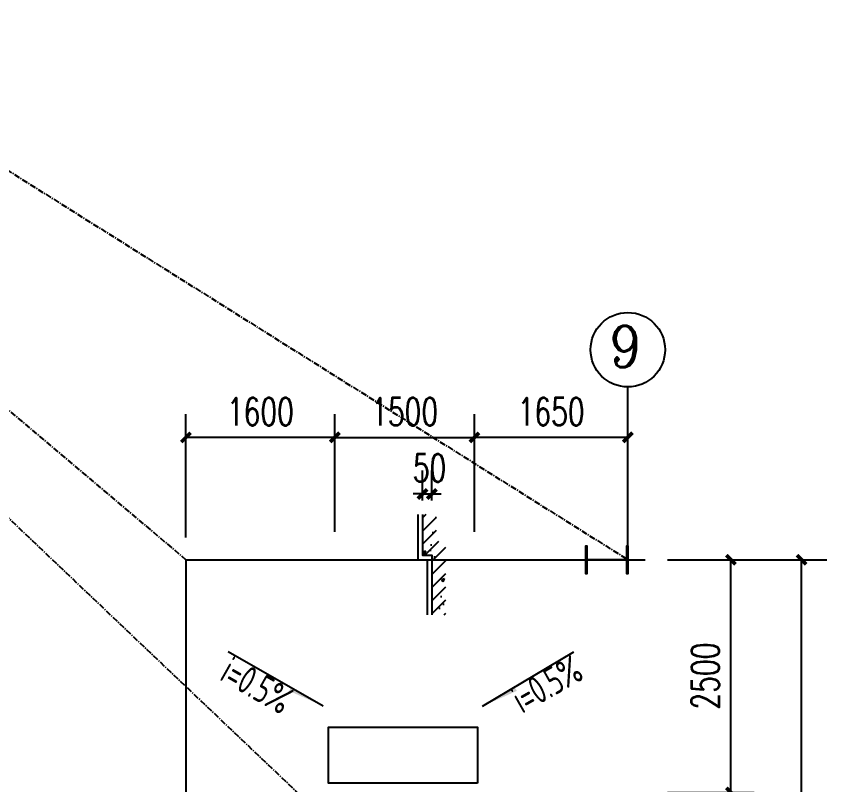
# Model space of a CAD drawing. Extents: x 180850 to 1400258, y 48356 to 327067.
# Drawn here: x 509647 to 527052, y 254363 to 270878 of the extents above; entities that cross this region are included whole.
import ezdxf
from ezdxf.enums import TextEntityAlignment as Align

# ---------------------------------------------------------------- set-up
doc = ezdxf.new("R2010")
doc.units = 0
doc.header["$LTSCALE"] = 1000
for name, pattern in [('0$0$CENTERX2', [4, 2.5, -0.5, 0.5, -0.5]), ('207', [0]), ('JX', [2, 1, 1])]:
    doc.linetypes.add(name, pattern=pattern)
for name, color, linetype in [('8', 3, 'Continuous'), ('AXIS', 3, 'Continuous'), ('AXIS_TEXT', 7, 'Continuous'), ('DOTE', 1, 'Continuous'), ('GZ', 50, 'Continuous'), ('LVTRY', 6, 'Continuous'), ('PUB_SYMB', 3, 'Continuous'), ('PUB_SYMB_TEXT', 7, 'Continuous'), ('WALL', 9, 'Continuous')]:
    doc.layers.add(name, color=color, linetype=linetype)
doc.styles.add('-GBCBIGGBENOR', font='GBENOR.shx', dxfattribs={"bigfont": 'GBCBIG.shx'})
doc.styles.add('_TCH_AXIS', font='COMPLEX', dxfattribs={"bigfont": 'GBCBIG'})
doc.styles.add('_TCH_DIM_T3', font='SIMPLEX', dxfattribs={"width": 0.705882, "bigfont": 'GBCBIG'})
doc.dimstyles.new('TCH-200-2', dxfattribs={"dimtxt": 595, "dimasz": 200, "dimexe": 500, "dimexo": 600, "dimgap": 252.5, "dimtad": 1, "dimdec": 0, "dimlfac": 0.5, "dimzin": 0, "dimdsep": 46, "dimtxsty": '_TCH_DIM_T3', "dimblk": 'ARCHTICK', "dimcen": 0.09, "dimclrd": 124, "dimclre": 124, "dimclrt": 7, "dimazin": 2, "dimtfac": 1, "dimtdec": 0, "dimtix": 1, "dimtmove": 2, "dimatfit": 3, "dimfxl": 1, "dimtolj": 1, "dimtzin": 0, "dimarcsym": 0})

# ---------------------------------------------------------------- blocks, each defined once
blk = doc.blocks.new('_arrow2')
blk.add_solid([(0, 0), (-1, 0), (-1, -0.1)])
blk = doc.blocks.new('_ArchTick')
at = {"color": 0, "linetype": 'ByBlock', "const_width": 0.4}
blk.add_lwpolyline([(-0.5, -0.5), (0.5, 0.5)], dxfattribs=at)
blk = doc.blocks.new('*D1463')
at = {"color": 124, "lineweight": -2, "transparency": 16777216}
for p, q in [((518383, 260473), (518383, 261113)), ((518583, 260473), (518583, 261113)), ((518383, 260613), (518183, 260613)), ((518383, 260613), (518583, 260613)), ((518583, 260613), (518783, 260613))]:
    blk.add_line(p, q, dxfattribs=at)
at = {"layer": 'Defpoints', "color": 0, "transparency": 16777216}
for p in [(518583, 260613), (518383, 259873), (518583, 259873)]:
    blk.add_point(p, dxfattribs=at)
at = {"color": 124, "lineweight": -2, "transparency": 16777216, "xscale": 200, "yscale": 200, "zscale": 200}
blk.add_blockref('_ArchTick', (518383, 260613), dxfattribs=at)
at = {"color": 124, "lineweight": -2, "transparency": 16777216, "xscale": 200, "yscale": 200, "zscale": 200, "rotation": 180}
blk.add_blockref('_ArchTick', (518583, 260613), dxfattribs=at)
at = {"color": 7, "transparency": 16777216, "insert": (518534, 261171), "char_height": 595, "attachment_point": 5, "style": '_TCH_DIM_T3'}
blk.add_mtext('\\A1;50', dxfattribs=at)
blk = doc.blocks.new('*D1469')
at = {"color": 124, "lineweight": -2, "transparency": 16777216}
for p, q in [((523647, 259199), (525513, 259199)), ((525013, 254199), (525013, 259199)), ((523647, 254199), (525513, 254199))]:
    blk.add_line(p, q, dxfattribs=at)
at = {"layer": 'Defpoints', "color": 0, "transparency": 16777216}
for p in [(523047, 259199), (525013, 259199), (523047, 254199)]:
    blk.add_point(p, dxfattribs=at)
at = {"color": 124, "lineweight": -2, "transparency": 16777216, "xscale": 200, "yscale": 200, "zscale": 200}
for p, rotation in [((525013, 259199), 90), ((525013, 254199), 270)]:
    blk.add_blockref('_ArchTick', p, dxfattribs=dict(at, rotation=rotation))
at = {"color": 7, "transparency": 16777216, "insert": (524463, 256699), "char_height": 595, "attachment_point": 5, "rotation": 90, "style": '_TCH_DIM_T3'}
blk.add_mtext('\\A1;2500', dxfattribs=at)
blk = doc.blocks.new('*D1470')
at = {"color": 124, "lineweight": -2, "transparency": 16777216}
for p, q in [((523647, 259199), (527032, 259199)), ((526532, 247199), (526532, 259199)), ((523647, 247199), (527032, 247199))]:
    blk.add_line(p, q, dxfattribs=at)
at = {"layer": 'Defpoints', "color": 0, "transparency": 16777216}
for p in [(523047, 259199), (526532, 259199), (523047, 247199)]:
    blk.add_point(p, dxfattribs=at)
at = {"color": 124, "lineweight": -2, "transparency": 16777216, "xscale": 200, "yscale": 200, "zscale": 200}
for p, rotation in [((526532, 259199), 90), ((526532, 247199), 270)]:
    blk.add_blockref('_ArchTick', p, dxfattribs=dict(at, rotation=rotation))
at = {"color": 7, "transparency": 16777216, "insert": (525982, 253199), "char_height": 595, "attachment_point": 5, "rotation": 90, "style": '_TCH_DIM_T3'}
blk.add_mtext('\\A1;6000', dxfattribs=at)
blk = doc.blocks.new('*D1472')
at = {"color": 124, "lineweight": -2, "transparency": 16777216}
for p, q in [((519497, 259799), (519497, 262328)), ((522797, 259739), (522797, 262328)), ((522797, 261828), (519497, 261828))]:
    blk.add_line(p, q, dxfattribs=at)
at = {"layer": 'Defpoints', "color": 0, "transparency": 16777216}
for p in [(519497, 261828), (519497, 259199), (522797, 259139)]:
    blk.add_point(p, dxfattribs=at)
at = {"color": 124, "lineweight": -2, "transparency": 16777216, "xscale": 200, "yscale": 200, "zscale": 200, "rotation": 180}
blk.add_blockref('_ArchTick', (519497, 261828), dxfattribs=at)
at = {"color": 124, "lineweight": -2, "transparency": 16777216, "xscale": 200, "yscale": 200, "zscale": 200}
blk.add_blockref('_ArchTick', (522797, 261828), dxfattribs=at)
at = {"color": 7, "transparency": 16777216, "insert": (521147, 262378), "char_height": 595, "attachment_point": 5, "style": '_TCH_DIM_T3'}
blk.add_mtext('\\A1;1650', dxfattribs=at)
blk = doc.blocks.new('*D1473')
at = {"color": 124, "lineweight": -2, "transparency": 16777216}
for p, q in [((516497, 259799), (516497, 262328)), ((519497, 259799), (519497, 262328)), ((516497, 261828), (519497, 261828))]:
    blk.add_line(p, q, dxfattribs=at)
at = {"layer": 'Defpoints', "color": 0, "transparency": 16777216}
for p in [(519497, 261828), (516497, 259199), (519497, 259199)]:
    blk.add_point(p, dxfattribs=at)
at = {"color": 124, "lineweight": -2, "transparency": 16777216, "xscale": 200, "yscale": 200, "zscale": 200, "rotation": 180}
blk.add_blockref('_ArchTick', (516497, 261828), dxfattribs=at)
at = {"color": 124, "lineweight": -2, "transparency": 16777216, "xscale": 200, "yscale": 200, "zscale": 200}
blk.add_blockref('_ArchTick', (519497, 261828), dxfattribs=at)
at = {"color": 7, "transparency": 16777216, "insert": (517997, 262378), "char_height": 595, "attachment_point": 5, "style": '_TCH_DIM_T3'}
blk.add_mtext('\\A1;1500', dxfattribs=at)
blk = doc.blocks.new('*D1474')
at = {"color": 124, "lineweight": -2, "transparency": 16777216}
for p, q in [((513297, 259674), (513297, 262328)), ((516497, 259799), (516497, 262328)), ((516497, 261828), (513297, 261828))]:
    blk.add_line(p, q, dxfattribs=at)
at = {"layer": 'Defpoints', "color": 0, "transparency": 16777216}
for p in [(513297, 261828), (516497, 259199), (513297, 259074)]:
    blk.add_point(p, dxfattribs=at)
at = {"color": 124, "lineweight": -2, "transparency": 16777216, "xscale": 200, "yscale": 200, "zscale": 200, "rotation": 180}
blk.add_blockref('_ArchTick', (513297, 261828), dxfattribs=at)
at = {"color": 124, "lineweight": -2, "transparency": 16777216, "xscale": 200, "yscale": 200, "zscale": 200}
blk.add_blockref('_ArchTick', (516497, 261828), dxfattribs=at)
at = {"color": 7, "transparency": 16777216, "insert": (514897, 262378), "char_height": 595, "attachment_point": 5, "style": '_TCH_DIM_T3'}
blk.add_mtext('\\A1;1600', dxfattribs=at)

msp = doc.modelspace()

# ---------------------------------------------------------------- hatches: boundary and pattern name
at = {"layer": '8', "linetype": 'JX'}
h = msp.add_hatch(dxfattribs=at)
h.set_pattern_fill('AN31C', color=256, scale=1000, angle=-0.873079, style=0)
h.set_pattern_definition([(45, (559366.5, 25592.52), (141.42136, -141.42136), []), (40, (559366.5, 25592.5), (-62.7521, 717.2602), [75, -825]), (95, (559366.5, 25592.5), (752.1921, -138.7513), [60, -660]), (349.5486, (559361.3, 25652.3), (689.4395, 578.5094), [63.7402, -701.1421]), (43.8158, (559566.5, 25592.5), (-165.519, 1067.241), [112.5, -1237.5]), (353.3644, (559552.7, 25681.5), (974.118, 934.6627), [95.6103, -1051.713]), (98.8158, (559566.5, 25592.5), (974.1186, 934.662), [90, -990]), (69, (559516.5, 25692.5), (-402.6189, 596.907), [75, -825]), (124, (559516.5, 25692.5), (725.15, 243.3153), [60, -660]), (18.5486, (559482.95, 25742.26), (322.5305, 840.2226), [63.7402, -701.1421]), (52.5, (559366.5, 25592.52), (332.89385, 12.15986), [0, -652, 0, -670, 0, -662.5]), (82.5, (559366.5, 25592.52), (394.4117, 263.06954), [0, -382, 0, -637, 0, -252.5]), (122.5, (559366.5, 25369.52), (-22.55487, 533.82244), [0, -250, 0, -780, 0, -1035]), (132.5, (559366.5, 25269.5), (100.105, 583.1862), [0, -325, 0, -518, 0, -735])])
h.paths.add_polyline_path([(518882.82, 258014.78), (518582.82, 258014.78), (518582.82, 259198.8), (518882.82, 259198.8)])
h.paths.add_polyline_path([(518382.82, 259438.8), (518382.82, 260175.42), (518682.82, 260175.42), (518682.82, 259598.8), (518882.82, 259598.8), (518882.82, 259438.8)])
h.paths.add_polyline_path([(518882.82, 259438.8), (518882.82, 259198.8), (518582.82, 259198.8), (518582.82, 259298.8), (518382.82, 259298.8), (518382.82, 259438.8)])

# ---------------------------------------------------------------- linework, layer by layer
for p, q in [((518282.82, 260170.96), (518282.82, 259198.8)), ((518282.82, 259198.8), (518482.82, 259198.8)), ((518482.82, 259198.8), (518482.82, 258014.78))]:
    msp.add_line(p, q, dxfattribs=at)
at = {"layer": 'AXIS'}
for p, q in [((522796.61, 259073.8), (522796.61, 262911.68)), ((524777.6, 259198.8), (527073.25, 259198.8))]:
    msp.add_line(p, q, dxfattribs=at)
msp.add_circle((522796.61, 263711.68), 800, dxfattribs=at)
at = {"layer": 'DOTE', "color": 8, "linetype": '0$0$CENTERX2', "ltscale": 0.05}
for p, q in [((499437.23, 270878.11), (513297.41, 259198.8)), ((504187.23, 270878.11), (522796.61, 259198.8)), ((504184.6, 265128.11), (522796.61, 247448.8))]:
    msp.add_line(p, q, dxfattribs=at)
at = {"layer": 'DOTE'}
for p, q in [((513297.41, 259198.8), (523171.61, 259198.8)), ((513297.41, 259196.54), (513297.41, 246581.97))]:
    msp.add_line(p, q, dxfattribs=at)
at = {"layer": 'GZ'}
msp.add_lwpolyline([(522796.61, 259498.8), (522796.61, 258898.8), (522776.61, 258898.8), (522776.61, 259185.1), (522766.61, 259192.8), (521925.91, 259192.8), (521916.61, 259185.1), (521916.61, 258898.8), (521896.61, 258898.8), (521896.61, 259498.8), (521916.61, 259498.8), (521916.61, 259212.8), (521925.59, 259204.8), (522766.61, 259204.8), (522776.61, 259212.8), (522776.61, 259498.8), (522796.61, 259498.8)], close=True, dxfattribs=at)
at = {"layer": 'LVTRY'}
msp.add_lwpolyline([(519562.41, 254398.04), (516362.41, 254398.04), (516362.41, 255598.04), (519562.41, 255598.04)], close=True, dxfattribs=at)
at = {"layer": 'PUB_SYMB', "linetype": '207', "ltscale": 0.5}
for p, q in [((516249.9, 256054.02), (514200.91, 257219.5)), ((519674.93, 256054.02), (521633.11, 257219.5))]:
    msp.add_line(p, q, dxfattribs=at)
at = {"layer": 'WALL', "linetype": '207'}
msp.add_lwpolyline([(518382.82, 260170.96), (518382.82, 259298.8), (518582.82, 259298.8), (518582.82, 258014.78)], dxfattribs=at)

# ---------------------------------------------------------------- block references
at = {"layer": 'PUB_SYMB', "linetype": '207', "ltscale": 0.5, "yscale": 799.999999996773, "zscale": 799.999999996773}
for p, xscale, rotation in [((516249.9, 256054.02), 799.999999996773, 330.3685513565405), ((519674.93, 256054.02), -799.999999996773, 29.63144865484587)]:
    msp.add_blockref('_arrow2', p, dxfattribs=dict(at, xscale=xscale, rotation=rotation))

# ---------------------------------------------------------------- texts
at = {"layer": 'AXIS_TEXT', "style": '_TCH_AXIS', "width": 1.142857}
msp.add_text('9', height=890.88, dxfattribs=at).set_placement((522392.13, 263335.37), (523070.9, 263335.37), align=Align.FIT)
at = {"layer": 'PUB_SYMB_TEXT', "linetype": '207', "ltscale": 0.5, "style": '-GBCBIGGBENOR', "width": 0.8}
for rotation, p in [(330.368551, (513990.42, 256628.19)), (29.631449, (520522.38, 255876.67))]:
    msp.add_text('i=0.5%', height=600, rotation=rotation, dxfattribs=at).set_placement(p)

# ---------------------------------------------------------------- dimensions: what is measured, and where the dimension line sits
for base, p1, p2, picture, middle in [((513297.41, 261827.6), (516496.63, 259198.8), (513297.41, 259073.8), '*D1474', (514897.02, 262377.6)), ((519496.61, 261827.6), (522796.61, 259138.8), (519496.61, 259198.8), '*D1472', (521146.61, 262377.6))]:
    dim = msp.add_linear_dim(base=base, p1=p1, p2=p2, dimstyle='TCH-200-2')
    dim.commit()
    dim.dimension.update_dxf_attribs({"geometry": picture, "text_midpoint": middle})
for base, p1, p2, angle, picture, middle in [((519496.61, 261827.6), (516496.63, 259198.8), (519496.61, 259198.8), 180, '*D1473', (517996.62, 262377.6)), ((525013.28, 259198.8), (523046.61, 254198.8), (523046.61, 259198.8), 90, '*D1469', (524463.28, 256698.8)), ((526531.67, 259198.8), (523046.61, 247198.8), (523046.61, 259198.8), 90, '*D1470', (525981.67, 253198.8))]:
    dim = msp.add_linear_dim(base=base, p1=p1, p2=p2, angle=angle, dimstyle='TCH-200-2')
    dim.commit()
    dim.dimension.update_dxf_attribs({"geometry": picture, "text_midpoint": middle})
dim = msp.add_linear_dim(base=(518582.82, 260613.17), p1=(518382.82, 259872.57), p2=(518582.82, 259872.57), angle=0, text='50', dimstyle='TCH-200-2')
dim.commit()
dim.dimension.update_dxf_attribs({"geometry": '*D1463', "text_midpoint": (518533.54, 261171.03), "dimtype": 161})

doc.saveas('drawing.dxf')
